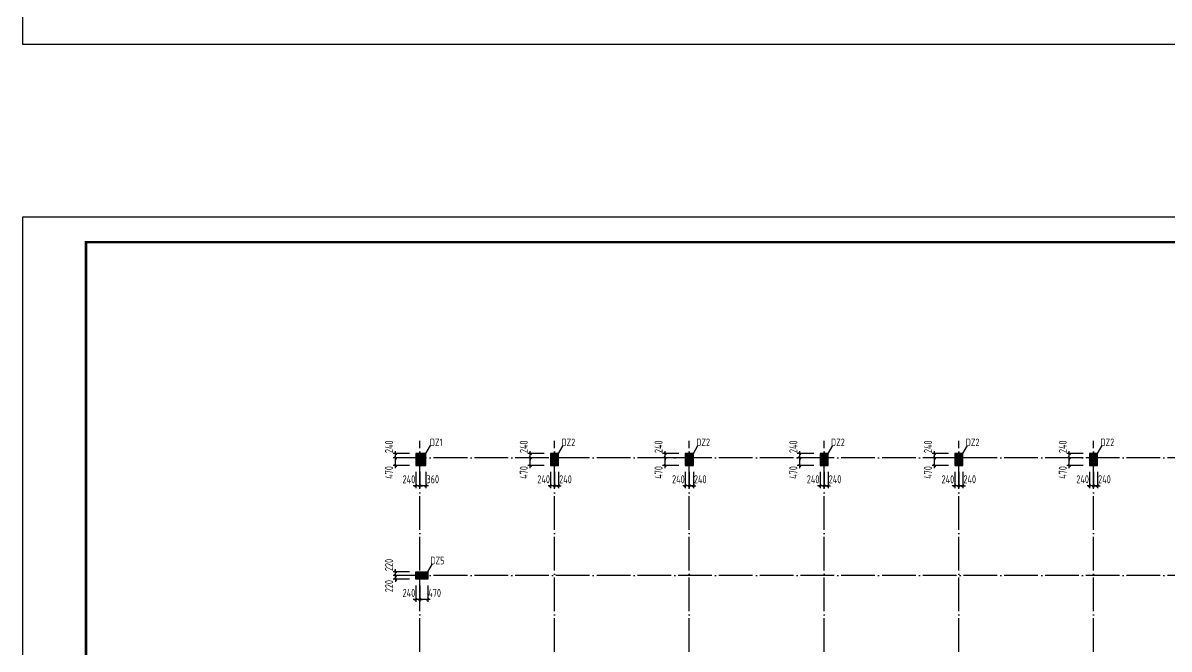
# Model space of a CAD drawing. Extents: x 293620 to 503924, y -252071 to 755100.
# Drawn here: x 366152 to 434200, y 525401 to 562592 of the extents above; entities that cross this region are included whole.
import ezdxf
from ezdxf.enums import TextEntityAlignment as Align

# ---------------------------------------------------------------- set-up
doc = ezdxf.new("R2010")
doc.units = 0
doc.header["$LTSCALE"] = 1000
doc.header["$MEASUREMENT"] = 0
doc.linetypes.add('DOTE', pattern=[2.42, 2, -0.2, 0.02, -0.2])
doc.layers.get('Defpoints').update_dxf_attribs({"color": 250})
for name, color, linetype in [('3T_WOOD', 21, 'Continuous'), ('COLU', 253, 'Continuous'), ('COLU_DIM', 3, 'Continuous'), ('COLU_HATCH', 251, 'Continuous'), ('DOTE', 14, 'DOTE'), ('STAIR', 3, 'Continuous'), ('TK', 4, 'Continuous')]:
    doc.layers.add(name, color=color, linetype=linetype)
doc.styles.add('TSSD_Dimension', font='Tssdeng.shx', dxfattribs={"width": 0.7, "bigfont": 'hztxt.shx'})
doc.styles.add('TSSD_REIN', font='tssdeng.shx', dxfattribs={"width": 0.7, "bigfont": 'tssdchn.shx'})
doc.dimstyles.new('TSSD_150_150', dxfattribs={"dimtxt": 475, "dimasz": 150, "dimexe": 150, "dimexo": 375, "dimgap": 150, "dimtad": 1, "dimdec": 0, "dimzin": 0, "dimdsep": 46, "dimtxsty": 'TSSD_Dimension', "dimblk": 'ARCHTICK', "dimcen": 0, "dimdle": 150, "dimclrt": 7, "dimadec": 0, "dimazin": 0, "dimtfac": 1, "dimtdec": 0, "dimtix": 1, "dimtmove": 2, "dimatfit": 3, "dimfxl": 0, "dimtolj": 1, "dimtzin": 0, "dimarcsym": 0})

# ---------------------------------------------------------------- blocks, each defined once
blk = doc.blocks.new('GeYuanFrame_65224061', base_point=(20.09, 4.53))
at = {"layer": 'TK'}
blk.add_lwpolyline([(20.09, 4.53), (20.09, 598.53), (861.09, 598.53), (861.09, 4.53)], close=True, dxfattribs=at)
at = {"layer": 'TK', "const_width": 1}
blk.add_lwpolyline([(45.09, 588.53), (851.09, 588.53), (851.09, 14.53), (45.09, 14.53)], close=True, dxfattribs=at)
blk = doc.blocks.new('_ArchTick')
at = {"color": 0, "linetype": 'ByBlock', "const_width": 0.4}
blk.add_lwpolyline([(-0.5, -0.5), (0.5, 0.5)], dxfattribs=at)
blk = doc.blocks.new('*D37')
at = {"layer": 'COLU_DIM', "color": 0, "lineweight": -2}
for p, q in [((389717, 535924), (389717, 534949)), ((390077, 535924), (390077, 534949)), ((390227, 535099), (389567, 535099))]:
    blk.add_line(p, q, dxfattribs=at)
at = {"layer": 'Defpoints', "color": 0}
for p in [(389717, 536299), (390077, 536299), (389717, 535099)]:
    blk.add_point(p, dxfattribs=at)
at = {"layer": 'COLU_DIM', "color": 0, "lineweight": -2, "xscale": 150, "yscale": 150, "zscale": 150, "rotation": 180}
blk.add_blockref('_ArchTick', (389717, 535099), dxfattribs=at)
at = {"layer": 'COLU_DIM', "color": 0, "lineweight": -2, "xscale": 150, "yscale": 150, "zscale": 150}
blk.add_blockref('_ArchTick', (390077, 535099), dxfattribs=at)
at = {"layer": 'COLU_DIM', "color": 7, "insert": (390485, 535487), "char_height": 475, "attachment_point": 5, "style": 'TSSD_Dimension'}
blk.add_mtext('\\A1;360', dxfattribs=at)
blk = doc.blocks.new('*D38')
at = {"layer": 'COLU_DIM', "color": 0, "lineweight": -2}
for p, q in [((389477, 535924), (389477, 534949)), ((389717, 535924), (389717, 534949)), ((389477, 535099), (389327, 535099)), ((389717, 535099), (389477, 535099)), ((389717, 535099), (389867, 535099))]:
    blk.add_line(p, q, dxfattribs=at)
at = {"layer": 'Defpoints', "color": 0}
for p in [(389477, 536299), (389717, 536299), (389477, 535099)]:
    blk.add_point(p, dxfattribs=at)
at = {"layer": 'COLU_DIM', "color": 0, "lineweight": -2, "xscale": 150, "yscale": 150, "zscale": 150}
blk.add_blockref('_ArchTick', (389477, 535099), dxfattribs=at)
at = {"layer": 'COLU_DIM', "color": 0, "lineweight": -2, "xscale": 150, "yscale": 150, "zscale": 150, "rotation": 180}
blk.add_blockref('_ArchTick', (389717, 535099), dxfattribs=at)
at = {"layer": 'COLU_DIM', "color": 7, "insert": (389068, 535487), "char_height": 475, "attachment_point": 5, "style": 'TSSD_Dimension'}
blk.add_mtext('\\A1;240', dxfattribs=at)
blk = doc.blocks.new('*D39')
at = {"layer": 'COLU_DIM', "color": 0, "lineweight": -2}
for p, q in [((388277, 536149), (388277, 536919)), ((389102, 536769), (388127, 536769)), ((389102, 536299), (388127, 536299))]:
    blk.add_line(p, q, dxfattribs=at)
at = {"layer": 'Defpoints', "color": 0}
for p in [(388277, 536769), (389477, 536769), (389477, 536299)]:
    blk.add_point(p, dxfattribs=at)
at = {"layer": 'COLU_DIM', "color": 0, "lineweight": -2, "xscale": 150, "yscale": 150, "zscale": 150}
for p, rotation in [((388277, 536769), 90), ((388277, 536299), 270)]:
    blk.add_blockref('_ArchTick', p, dxfattribs=dict(at, rotation=rotation))
at = {"layer": 'COLU_DIM', "color": 7, "insert": (387889, 535891), "char_height": 475, "attachment_point": 5, "rotation": 90, "style": 'TSSD_Dimension'}
blk.add_mtext('\\A1;470', dxfattribs=at)
blk = doc.blocks.new('*D40')
at = {"layer": 'COLU_DIM', "color": 0, "lineweight": -2}
for p, q in [((389102, 537009), (388127, 537009)), ((388277, 537009), (388277, 537159)), ((388277, 536769), (388277, 537009)), ((389102, 536769), (388127, 536769)), ((388277, 536769), (388277, 536619))]:
    blk.add_line(p, q, dxfattribs=at)
at = {"layer": 'Defpoints', "color": 0}
for p in [(388277, 537009), (389477, 537009), (389477, 536769)]:
    blk.add_point(p, dxfattribs=at)
at = {"layer": 'COLU_DIM', "color": 0, "lineweight": -2, "xscale": 150, "yscale": 150, "zscale": 150}
for p, rotation in [((388277, 537009), 270), ((388277, 536769), 90)]:
    blk.add_blockref('_ArchTick', p, dxfattribs=dict(at, rotation=rotation))
at = {"layer": 'COLU_DIM', "color": 7, "insert": (387889, 537418), "char_height": 475, "attachment_point": 5, "rotation": 90, "style": 'TSSD_Dimension'}
blk.add_mtext('\\A1;240', dxfattribs=at)
blk = doc.blocks.new('*D41')
at = {"layer": 'COLU_DIM', "color": 0, "lineweight": -2}
for p, q in [((397717, 535924), (397717, 534949)), ((397957, 535924), (397957, 534949)), ((397717, 535099), (397567, 535099)), ((397957, 535099), (397717, 535099)), ((397957, 535099), (398107, 535099))]:
    blk.add_line(p, q, dxfattribs=at)
at = {"layer": 'Defpoints', "color": 0}
for p in [(397717, 536299), (397957, 536299), (397717, 535099)]:
    blk.add_point(p, dxfattribs=at)
at = {"layer": 'COLU_DIM', "color": 0, "lineweight": -2, "xscale": 150, "yscale": 150, "zscale": 150}
blk.add_blockref('_ArchTick', (397717, 535099), dxfattribs=at)
at = {"layer": 'COLU_DIM', "color": 0, "lineweight": -2, "xscale": 150, "yscale": 150, "zscale": 150, "rotation": 180}
blk.add_blockref('_ArchTick', (397957, 535099), dxfattribs=at)
at = {"layer": 'COLU_DIM', "color": 7, "insert": (398365, 535487), "char_height": 475, "attachment_point": 5, "style": 'TSSD_Dimension'}
blk.add_mtext('\\A1;240', dxfattribs=at)
blk = doc.blocks.new('*D42')
at = {"layer": 'COLU_DIM', "color": 0, "lineweight": -2}
for p, q in [((397477, 535924), (397477, 534949)), ((397717, 535924), (397717, 534949)), ((397477, 535099), (397327, 535099)), ((397717, 535099), (397477, 535099)), ((397717, 535099), (397867, 535099))]:
    blk.add_line(p, q, dxfattribs=at)
at = {"layer": 'Defpoints', "color": 0}
for p in [(397477, 536299), (397717, 536299), (397477, 535099)]:
    blk.add_point(p, dxfattribs=at)
at = {"layer": 'COLU_DIM', "color": 0, "lineweight": -2, "xscale": 150, "yscale": 150, "zscale": 150}
blk.add_blockref('_ArchTick', (397477, 535099), dxfattribs=at)
at = {"layer": 'COLU_DIM', "color": 0, "lineweight": -2, "xscale": 150, "yscale": 150, "zscale": 150, "rotation": 180}
blk.add_blockref('_ArchTick', (397717, 535099), dxfattribs=at)
at = {"layer": 'COLU_DIM', "color": 7, "insert": (397068, 535487), "char_height": 475, "attachment_point": 5, "style": 'TSSD_Dimension'}
blk.add_mtext('\\A1;240', dxfattribs=at)
blk = doc.blocks.new('*D43')
at = {"layer": 'COLU_DIM', "color": 0, "lineweight": -2}
for p, q in [((396277, 536149), (396277, 536919)), ((397102, 536769), (396127, 536769)), ((397102, 536299), (396127, 536299))]:
    blk.add_line(p, q, dxfattribs=at)
at = {"layer": 'Defpoints', "color": 0}
for p in [(396277, 536769), (397477, 536769), (397477, 536299)]:
    blk.add_point(p, dxfattribs=at)
at = {"layer": 'COLU_DIM', "color": 0, "lineweight": -2, "xscale": 150, "yscale": 150, "zscale": 150}
for p, rotation in [((396277, 536769), 90), ((396277, 536299), 270)]:
    blk.add_blockref('_ArchTick', p, dxfattribs=dict(at, rotation=rotation))
at = {"layer": 'COLU_DIM', "color": 7, "insert": (395889, 535891), "char_height": 475, "attachment_point": 5, "rotation": 90, "style": 'TSSD_Dimension'}
blk.add_mtext('\\A1;470', dxfattribs=at)
blk = doc.blocks.new('*D44')
at = {"layer": 'COLU_DIM', "color": 0, "lineweight": -2}
for p, q in [((397102, 537009), (396127, 537009)), ((396277, 537009), (396277, 537159)), ((396277, 536769), (396277, 537009)), ((397102, 536769), (396127, 536769)), ((396277, 536769), (396277, 536619))]:
    blk.add_line(p, q, dxfattribs=at)
at = {"layer": 'Defpoints', "color": 0}
for p in [(396277, 537009), (397477, 537009), (397477, 536769)]:
    blk.add_point(p, dxfattribs=at)
at = {"layer": 'COLU_DIM', "color": 0, "lineweight": -2, "xscale": 150, "yscale": 150, "zscale": 150}
for p, rotation in [((396277, 537009), 270), ((396277, 536769), 90)]:
    blk.add_blockref('_ArchTick', p, dxfattribs=dict(at, rotation=rotation))
at = {"layer": 'COLU_DIM', "color": 7, "insert": (395889, 537418), "char_height": 475, "attachment_point": 5, "rotation": 90, "style": 'TSSD_Dimension'}
blk.add_mtext('\\A1;240', dxfattribs=at)
blk = doc.blocks.new('*D57')
at = {"layer": 'COLU_DIM', "color": 0, "lineweight": -2}
for p, q in [((405717, 535924), (405717, 534949)), ((405957, 535924), (405957, 534949)), ((405717, 535099), (405567, 535099)), ((405957, 535099), (405717, 535099)), ((405957, 535099), (406107, 535099))]:
    blk.add_line(p, q, dxfattribs=at)
at = {"layer": 'Defpoints', "color": 0}
for p in [(405717, 536299), (405957, 536299), (405717, 535099)]:
    blk.add_point(p, dxfattribs=at)
at = {"layer": 'COLU_DIM', "color": 0, "lineweight": -2, "xscale": 150, "yscale": 150, "zscale": 150}
blk.add_blockref('_ArchTick', (405717, 535099), dxfattribs=at)
at = {"layer": 'COLU_DIM', "color": 0, "lineweight": -2, "xscale": 150, "yscale": 150, "zscale": 150, "rotation": 180}
blk.add_blockref('_ArchTick', (405957, 535099), dxfattribs=at)
at = {"layer": 'COLU_DIM', "color": 7, "insert": (406365, 535487), "char_height": 475, "attachment_point": 5, "style": 'TSSD_Dimension'}
blk.add_mtext('\\A1;240', dxfattribs=at)
blk = doc.blocks.new('*D58')
at = {"layer": 'COLU_DIM', "color": 0, "lineweight": -2}
for p, q in [((405477, 535924), (405477, 534949)), ((405717, 535924), (405717, 534949)), ((405477, 535099), (405327, 535099)), ((405717, 535099), (405477, 535099)), ((405717, 535099), (405867, 535099))]:
    blk.add_line(p, q, dxfattribs=at)
at = {"layer": 'Defpoints', "color": 0}
for p in [(405477, 536299), (405717, 536299), (405477, 535099)]:
    blk.add_point(p, dxfattribs=at)
at = {"layer": 'COLU_DIM', "color": 0, "lineweight": -2, "xscale": 150, "yscale": 150, "zscale": 150}
blk.add_blockref('_ArchTick', (405477, 535099), dxfattribs=at)
at = {"layer": 'COLU_DIM', "color": 0, "lineweight": -2, "xscale": 150, "yscale": 150, "zscale": 150, "rotation": 180}
blk.add_blockref('_ArchTick', (405717, 535099), dxfattribs=at)
at = {"layer": 'COLU_DIM', "color": 7, "insert": (405068, 535487), "char_height": 475, "attachment_point": 5, "style": 'TSSD_Dimension'}
blk.add_mtext('\\A1;240', dxfattribs=at)
blk = doc.blocks.new('*D59')
at = {"layer": 'COLU_DIM', "color": 0, "lineweight": -2}
for p, q in [((404277, 536149), (404277, 536919)), ((405102, 536769), (404127, 536769)), ((405102, 536299), (404127, 536299))]:
    blk.add_line(p, q, dxfattribs=at)
at = {"layer": 'Defpoints', "color": 0}
for p in [(404277, 536769), (405477, 536769), (405477, 536299)]:
    blk.add_point(p, dxfattribs=at)
at = {"layer": 'COLU_DIM', "color": 0, "lineweight": -2, "xscale": 150, "yscale": 150, "zscale": 150}
for p, rotation in [((404277, 536769), 90), ((404277, 536299), 270)]:
    blk.add_blockref('_ArchTick', p, dxfattribs=dict(at, rotation=rotation))
at = {"layer": 'COLU_DIM', "color": 7, "insert": (403889, 535891), "char_height": 475, "attachment_point": 5, "rotation": 90, "style": 'TSSD_Dimension'}
blk.add_mtext('\\A1;470', dxfattribs=at)
blk = doc.blocks.new('*D60')
at = {"layer": 'COLU_DIM', "color": 0, "lineweight": -2}
for p, q in [((405102, 537009), (404127, 537009)), ((404277, 537009), (404277, 537159)), ((404277, 536769), (404277, 537009)), ((405102, 536769), (404127, 536769)), ((404277, 536769), (404277, 536619))]:
    blk.add_line(p, q, dxfattribs=at)
at = {"layer": 'Defpoints', "color": 0}
for p in [(404277, 537009), (405477, 537009), (405477, 536769)]:
    blk.add_point(p, dxfattribs=at)
at = {"layer": 'COLU_DIM', "color": 0, "lineweight": -2, "xscale": 150, "yscale": 150, "zscale": 150}
for p, rotation in [((404277, 537009), 270), ((404277, 536769), 90)]:
    blk.add_blockref('_ArchTick', p, dxfattribs=dict(at, rotation=rotation))
at = {"layer": 'COLU_DIM', "color": 7, "insert": (403889, 537418), "char_height": 475, "attachment_point": 5, "rotation": 90, "style": 'TSSD_Dimension'}
blk.add_mtext('\\A1;240', dxfattribs=at)
blk = doc.blocks.new('*D65')
at = {"layer": 'COLU_DIM', "color": 0, "lineweight": -2}
for p, q in [((413717, 535924), (413717, 534949)), ((413957, 535924), (413957, 534949)), ((413717, 535099), (413567, 535099)), ((413957, 535099), (413717, 535099)), ((413957, 535099), (414107, 535099))]:
    blk.add_line(p, q, dxfattribs=at)
at = {"layer": 'Defpoints', "color": 0}
for p in [(413717, 536299), (413957, 536299), (413717, 535099)]:
    blk.add_point(p, dxfattribs=at)
at = {"layer": 'COLU_DIM', "color": 0, "lineweight": -2, "xscale": 150, "yscale": 150, "zscale": 150}
blk.add_blockref('_ArchTick', (413717, 535099), dxfattribs=at)
at = {"layer": 'COLU_DIM', "color": 0, "lineweight": -2, "xscale": 150, "yscale": 150, "zscale": 150, "rotation": 180}
blk.add_blockref('_ArchTick', (413957, 535099), dxfattribs=at)
at = {"layer": 'COLU_DIM', "color": 7, "insert": (414365, 535487), "char_height": 475, "attachment_point": 5, "style": 'TSSD_Dimension'}
blk.add_mtext('\\A1;240', dxfattribs=at)
blk = doc.blocks.new('*D66')
at = {"layer": 'COLU_DIM', "color": 0, "lineweight": -2}
for p, q in [((413477, 535924), (413477, 534949)), ((413717, 535924), (413717, 534949)), ((413477, 535099), (413327, 535099)), ((413717, 535099), (413477, 535099)), ((413717, 535099), (413867, 535099))]:
    blk.add_line(p, q, dxfattribs=at)
at = {"layer": 'Defpoints', "color": 0}
for p in [(413477, 536299), (413717, 536299), (413477, 535099)]:
    blk.add_point(p, dxfattribs=at)
at = {"layer": 'COLU_DIM', "color": 0, "lineweight": -2, "xscale": 150, "yscale": 150, "zscale": 150}
blk.add_blockref('_ArchTick', (413477, 535099), dxfattribs=at)
at = {"layer": 'COLU_DIM', "color": 0, "lineweight": -2, "xscale": 150, "yscale": 150, "zscale": 150, "rotation": 180}
blk.add_blockref('_ArchTick', (413717, 535099), dxfattribs=at)
at = {"layer": 'COLU_DIM', "color": 7, "insert": (413068, 535487), "char_height": 475, "attachment_point": 5, "style": 'TSSD_Dimension'}
blk.add_mtext('\\A1;240', dxfattribs=at)
blk = doc.blocks.new('*D67')
at = {"layer": 'COLU_DIM', "color": 0, "lineweight": -2}
for p, q in [((412277, 536149), (412277, 536919)), ((413102, 536769), (412127, 536769)), ((413102, 536299), (412127, 536299))]:
    blk.add_line(p, q, dxfattribs=at)
at = {"layer": 'Defpoints', "color": 0}
for p in [(412277, 536769), (413477, 536769), (413477, 536299)]:
    blk.add_point(p, dxfattribs=at)
at = {"layer": 'COLU_DIM', "color": 0, "lineweight": -2, "xscale": 150, "yscale": 150, "zscale": 150}
for p, rotation in [((412277, 536769), 90), ((412277, 536299), 270)]:
    blk.add_blockref('_ArchTick', p, dxfattribs=dict(at, rotation=rotation))
at = {"layer": 'COLU_DIM', "color": 7, "insert": (411889, 535891), "char_height": 475, "attachment_point": 5, "rotation": 90, "style": 'TSSD_Dimension'}
blk.add_mtext('\\A1;470', dxfattribs=at)
blk = doc.blocks.new('*D68')
at = {"layer": 'COLU_DIM', "color": 0, "lineweight": -2}
for p, q in [((413102, 537009), (412127, 537009)), ((412277, 537009), (412277, 537159)), ((412277, 536769), (412277, 537009)), ((413102, 536769), (412127, 536769)), ((412277, 536769), (412277, 536619))]:
    blk.add_line(p, q, dxfattribs=at)
at = {"layer": 'Defpoints', "color": 0}
for p in [(412277, 537009), (413477, 537009), (413477, 536769)]:
    blk.add_point(p, dxfattribs=at)
at = {"layer": 'COLU_DIM', "color": 0, "lineweight": -2, "xscale": 150, "yscale": 150, "zscale": 150}
for p, rotation in [((412277, 537009), 270), ((412277, 536769), 90)]:
    blk.add_blockref('_ArchTick', p, dxfattribs=dict(at, rotation=rotation))
at = {"layer": 'COLU_DIM', "color": 7, "insert": (411889, 537418), "char_height": 475, "attachment_point": 5, "rotation": 90, "style": 'TSSD_Dimension'}
blk.add_mtext('\\A1;240', dxfattribs=at)
blk = doc.blocks.new('*D73')
at = {"layer": 'COLU_DIM', "color": 0, "lineweight": -2}
for p, q in [((421717, 535924), (421717, 534949)), ((421957, 535924), (421957, 534949)), ((421717, 535099), (421567, 535099)), ((421957, 535099), (421717, 535099)), ((421957, 535099), (422107, 535099))]:
    blk.add_line(p, q, dxfattribs=at)
at = {"layer": 'Defpoints', "color": 0}
for p in [(421717, 536299), (421957, 536299), (421717, 535099)]:
    blk.add_point(p, dxfattribs=at)
at = {"layer": 'COLU_DIM', "color": 0, "lineweight": -2, "xscale": 150, "yscale": 150, "zscale": 150}
blk.add_blockref('_ArchTick', (421717, 535099), dxfattribs=at)
at = {"layer": 'COLU_DIM', "color": 0, "lineweight": -2, "xscale": 150, "yscale": 150, "zscale": 150, "rotation": 180}
blk.add_blockref('_ArchTick', (421957, 535099), dxfattribs=at)
at = {"layer": 'COLU_DIM', "color": 7, "insert": (422365, 535487), "char_height": 475, "attachment_point": 5, "style": 'TSSD_Dimension'}
blk.add_mtext('\\A1;240', dxfattribs=at)
blk = doc.blocks.new('*D74')
at = {"layer": 'COLU_DIM', "color": 0, "lineweight": -2}
for p, q in [((421477, 535924), (421477, 534949)), ((421717, 535924), (421717, 534949)), ((421477, 535099), (421327, 535099)), ((421717, 535099), (421477, 535099)), ((421717, 535099), (421867, 535099))]:
    blk.add_line(p, q, dxfattribs=at)
at = {"layer": 'Defpoints', "color": 0}
for p in [(421477, 536299), (421717, 536299), (421477, 535099)]:
    blk.add_point(p, dxfattribs=at)
at = {"layer": 'COLU_DIM', "color": 0, "lineweight": -2, "xscale": 150, "yscale": 150, "zscale": 150}
blk.add_blockref('_ArchTick', (421477, 535099), dxfattribs=at)
at = {"layer": 'COLU_DIM', "color": 0, "lineweight": -2, "xscale": 150, "yscale": 150, "zscale": 150, "rotation": 180}
blk.add_blockref('_ArchTick', (421717, 535099), dxfattribs=at)
at = {"layer": 'COLU_DIM', "color": 7, "insert": (421068, 535487), "char_height": 475, "attachment_point": 5, "style": 'TSSD_Dimension'}
blk.add_mtext('\\A1;240', dxfattribs=at)
blk = doc.blocks.new('*D75')
at = {"layer": 'COLU_DIM', "color": 0, "lineweight": -2}
for p, q in [((420277, 536149), (420277, 536919)), ((421102, 536769), (420127, 536769)), ((421102, 536299), (420127, 536299))]:
    blk.add_line(p, q, dxfattribs=at)
at = {"layer": 'Defpoints', "color": 0}
for p in [(420277, 536769), (421477, 536769), (421477, 536299)]:
    blk.add_point(p, dxfattribs=at)
at = {"layer": 'COLU_DIM', "color": 0, "lineweight": -2, "xscale": 150, "yscale": 150, "zscale": 150}
for p, rotation in [((420277, 536769), 90), ((420277, 536299), 270)]:
    blk.add_blockref('_ArchTick', p, dxfattribs=dict(at, rotation=rotation))
at = {"layer": 'COLU_DIM', "color": 7, "insert": (419889, 535891), "char_height": 475, "attachment_point": 5, "rotation": 90, "style": 'TSSD_Dimension'}
blk.add_mtext('\\A1;470', dxfattribs=at)
blk = doc.blocks.new('*D76')
at = {"layer": 'COLU_DIM', "color": 0, "lineweight": -2}
for p, q in [((421102, 537009), (420127, 537009)), ((420277, 537009), (420277, 537159)), ((420277, 536769), (420277, 537009)), ((421102, 536769), (420127, 536769)), ((420277, 536769), (420277, 536619))]:
    blk.add_line(p, q, dxfattribs=at)
at = {"layer": 'Defpoints', "color": 0}
for p in [(420277, 537009), (421477, 537009), (421477, 536769)]:
    blk.add_point(p, dxfattribs=at)
at = {"layer": 'COLU_DIM', "color": 0, "lineweight": -2, "xscale": 150, "yscale": 150, "zscale": 150}
for p, rotation in [((420277, 537009), 270), ((420277, 536769), 90)]:
    blk.add_blockref('_ArchTick', p, dxfattribs=dict(at, rotation=rotation))
at = {"layer": 'COLU_DIM', "color": 7, "insert": (419889, 537418), "char_height": 475, "attachment_point": 5, "rotation": 90, "style": 'TSSD_Dimension'}
blk.add_mtext('\\A1;240', dxfattribs=at)
blk = doc.blocks.new('*D81')
at = {"layer": 'COLU_DIM', "color": 0, "lineweight": -2}
for p, q in [((429717, 535924), (429717, 534949)), ((429957, 535924), (429957, 534949)), ((429717, 535099), (429567, 535099)), ((429957, 535099), (429717, 535099)), ((429957, 535099), (430107, 535099))]:
    blk.add_line(p, q, dxfattribs=at)
at = {"layer": 'Defpoints', "color": 0}
for p in [(429717, 536299), (429957, 536299), (429717, 535099)]:
    blk.add_point(p, dxfattribs=at)
at = {"layer": 'COLU_DIM', "color": 0, "lineweight": -2, "xscale": 150, "yscale": 150, "zscale": 150}
blk.add_blockref('_ArchTick', (429717, 535099), dxfattribs=at)
at = {"layer": 'COLU_DIM', "color": 0, "lineweight": -2, "xscale": 150, "yscale": 150, "zscale": 150, "rotation": 180}
blk.add_blockref('_ArchTick', (429957, 535099), dxfattribs=at)
at = {"layer": 'COLU_DIM', "color": 7, "insert": (430365, 535487), "char_height": 475, "attachment_point": 5, "style": 'TSSD_Dimension'}
blk.add_mtext('\\A1;240', dxfattribs=at)
blk = doc.blocks.new('*D82')
at = {"layer": 'COLU_DIM', "color": 0, "lineweight": -2}
for p, q in [((429477, 535924), (429477, 534949)), ((429717, 535924), (429717, 534949)), ((429477, 535099), (429327, 535099)), ((429717, 535099), (429477, 535099)), ((429717, 535099), (429867, 535099))]:
    blk.add_line(p, q, dxfattribs=at)
at = {"layer": 'Defpoints', "color": 0}
for p in [(429477, 536299), (429717, 536299), (429477, 535099)]:
    blk.add_point(p, dxfattribs=at)
at = {"layer": 'COLU_DIM', "color": 0, "lineweight": -2, "xscale": 150, "yscale": 150, "zscale": 150}
blk.add_blockref('_ArchTick', (429477, 535099), dxfattribs=at)
at = {"layer": 'COLU_DIM', "color": 0, "lineweight": -2, "xscale": 150, "yscale": 150, "zscale": 150, "rotation": 180}
blk.add_blockref('_ArchTick', (429717, 535099), dxfattribs=at)
at = {"layer": 'COLU_DIM', "color": 7, "insert": (429068, 535487), "char_height": 475, "attachment_point": 5, "style": 'TSSD_Dimension'}
blk.add_mtext('\\A1;240', dxfattribs=at)
blk = doc.blocks.new('*D83')
at = {"layer": 'COLU_DIM', "color": 0, "lineweight": -2}
for p, q in [((428277, 536149), (428277, 536919)), ((429102, 536769), (428127, 536769)), ((429102, 536299), (428127, 536299))]:
    blk.add_line(p, q, dxfattribs=at)
at = {"layer": 'Defpoints', "color": 0}
for p in [(428277, 536769), (429477, 536769), (429477, 536299)]:
    blk.add_point(p, dxfattribs=at)
at = {"layer": 'COLU_DIM', "color": 0, "lineweight": -2, "xscale": 150, "yscale": 150, "zscale": 150}
for p, rotation in [((428277, 536769), 90), ((428277, 536299), 270)]:
    blk.add_blockref('_ArchTick', p, dxfattribs=dict(at, rotation=rotation))
at = {"layer": 'COLU_DIM', "color": 7, "insert": (427889, 535891), "char_height": 475, "attachment_point": 5, "rotation": 90, "style": 'TSSD_Dimension'}
blk.add_mtext('\\A1;470', dxfattribs=at)
blk = doc.blocks.new('*D84')
at = {"layer": 'COLU_DIM', "color": 0, "lineweight": -2}
for p, q in [((429102, 537009), (428127, 537009)), ((428277, 537009), (428277, 537159)), ((428277, 536769), (428277, 537009)), ((429102, 536769), (428127, 536769)), ((428277, 536769), (428277, 536619))]:
    blk.add_line(p, q, dxfattribs=at)
at = {"layer": 'Defpoints', "color": 0}
for p in [(428277, 537009), (429477, 537009), (429477, 536769)]:
    blk.add_point(p, dxfattribs=at)
at = {"layer": 'COLU_DIM', "color": 0, "lineweight": -2, "xscale": 150, "yscale": 150, "zscale": 150}
for p, rotation in [((428277, 537009), 270), ((428277, 536769), 90)]:
    blk.add_blockref('_ArchTick', p, dxfattribs=dict(at, rotation=rotation))
at = {"layer": 'COLU_DIM', "color": 7, "insert": (427889, 537418), "char_height": 475, "attachment_point": 5, "rotation": 90, "style": 'TSSD_Dimension'}
blk.add_mtext('\\A1;240', dxfattribs=at)
blk = doc.blocks.new('*D149')
at = {"layer": 'COLU_DIM', "color": 0, "lineweight": -2}
for p, q in [((389717, 529174), (389717, 528199)), ((390187, 529174), (390187, 528199)), ((390337, 528349), (389567, 528349))]:
    blk.add_line(p, q, dxfattribs=at)
at = {"layer": 'Defpoints', "color": 0}
for p in [(389717, 529549), (390187, 529549), (389717, 528349)]:
    blk.add_point(p, dxfattribs=at)
at = {"layer": 'COLU_DIM', "color": 0, "lineweight": -2, "xscale": 150, "yscale": 150, "zscale": 150, "rotation": 180}
blk.add_blockref('_ArchTick', (389717, 528349), dxfattribs=at)
at = {"layer": 'COLU_DIM', "color": 0, "lineweight": -2, "xscale": 150, "yscale": 150, "zscale": 150}
blk.add_blockref('_ArchTick', (390187, 528349), dxfattribs=at)
at = {"layer": 'COLU_DIM', "color": 7, "insert": (390595, 528737), "char_height": 475, "attachment_point": 5, "style": 'TSSD_Dimension'}
blk.add_mtext('\\A1;470', dxfattribs=at)
blk = doc.blocks.new('*D150')
at = {"layer": 'COLU_DIM', "color": 0, "lineweight": -2}
for p, q in [((389477, 529174), (389477, 528199)), ((389717, 529174), (389717, 528199)), ((389477, 528349), (389327, 528349)), ((389717, 528349), (389477, 528349)), ((389717, 528349), (389867, 528349))]:
    blk.add_line(p, q, dxfattribs=at)
at = {"layer": 'Defpoints', "color": 0}
for p in [(389477, 529549), (389717, 529549), (389477, 528349)]:
    blk.add_point(p, dxfattribs=at)
at = {"layer": 'COLU_DIM', "color": 0, "lineweight": -2, "xscale": 150, "yscale": 150, "zscale": 150}
blk.add_blockref('_ArchTick', (389477, 528349), dxfattribs=at)
at = {"layer": 'COLU_DIM', "color": 0, "lineweight": -2, "xscale": 150, "yscale": 150, "zscale": 150, "rotation": 180}
blk.add_blockref('_ArchTick', (389717, 528349), dxfattribs=at)
at = {"layer": 'COLU_DIM', "color": 7, "insert": (389068, 528737), "char_height": 475, "attachment_point": 5, "style": 'TSSD_Dimension'}
blk.add_mtext('\\A1;240', dxfattribs=at)
blk = doc.blocks.new('*D151')
at = {"layer": 'COLU_DIM', "color": 0, "lineweight": -2}
for p, q in [((389102, 529769), (388127, 529769)), ((389102, 529549), (388127, 529549)), ((388277, 529769), (388277, 529919)), ((388277, 529549), (388277, 529769)), ((388277, 529549), (388277, 529399))]:
    blk.add_line(p, q, dxfattribs=at)
at = {"layer": 'Defpoints', "color": 0}
for p in [(388277, 529769), (389477, 529769), (389477, 529549)]:
    blk.add_point(p, dxfattribs=at)
at = {"layer": 'COLU_DIM', "color": 0, "lineweight": -2, "xscale": 150, "yscale": 150, "zscale": 150}
for p, rotation in [((388277, 529769), 270), ((388277, 529549), 90)]:
    blk.add_blockref('_ArchTick', p, dxfattribs=dict(at, rotation=rotation))
at = {"layer": 'COLU_DIM', "color": 7, "insert": (387889, 529141), "char_height": 475, "attachment_point": 5, "rotation": 90, "style": 'TSSD_Dimension'}
blk.add_mtext('\\A1;220', dxfattribs=at)
blk = doc.blocks.new('*D152')
at = {"layer": 'COLU_DIM', "color": 0, "lineweight": -2}
for p, q in [((388277, 529989), (388277, 530139)), ((389102, 529989), (388127, 529989)), ((389102, 529769), (388127, 529769)), ((388277, 529769), (388277, 529989)), ((388277, 529769), (388277, 529619))]:
    blk.add_line(p, q, dxfattribs=at)
at = {"layer": 'Defpoints', "color": 0}
for p in [(388277, 529989), (389477, 529989), (389477, 529769)]:
    blk.add_point(p, dxfattribs=at)
at = {"layer": 'COLU_DIM', "color": 0, "lineweight": -2, "xscale": 150, "yscale": 150, "zscale": 150}
for p, rotation in [((388277, 529989), 270), ((388277, 529769), 90)]:
    blk.add_blockref('_ArchTick', p, dxfattribs=dict(at, rotation=rotation))
at = {"layer": 'COLU_DIM', "color": 7, "insert": (387889, 530398), "char_height": 475, "attachment_point": 5, "rotation": 90, "style": 'TSSD_Dimension'}
blk.add_mtext('\\A1;220', dxfattribs=at)
blk = doc.blocks.new('GeYuanFrame_87303878', base_point=(20.09, 4.53))
at = {"layer": 'TK'}
blk.add_lwpolyline([(20.09, 4.53), (20.09, 598.53), (861.09, 598.53), (861.09, 4.53)], close=True, dxfattribs=at)

msp = doc.modelspace()

# ---------------------------------------------------------------- hatches: boundary and pattern name
at = {"layer": 'COLU_HATCH'}
for points in [[(389476.8, 537009.3), (389476.8, 536299.3), (390076.8, 536299.3), (390076.8, 537009.3)], [(397476.8, 537009.3), (397476.8, 536299.3), (397956.8, 536299.3), (397956.8, 537009.3)], [(405476.8, 537009.3), (405476.8, 536299.3), (405956.8, 536299.3), (405956.8, 537009.3)], [(413476.8, 537009.3), (413476.8, 536299.3), (413956.8, 536299.3), (413956.8, 537009.3)], [(421476.8, 537009.3), (421476.8, 536299.3), (421956.8, 536299.3), (421956.8, 537009.3)], [(429476.8, 537009.3), (429476.8, 536299.3), (429956.8, 536299.3), (429956.8, 537009.3)], [(390186.8, 529549.3), (389476.8, 529549.3), (389476.8, 529989.3), (390186.8, 529989.3)]]:
    msp.add_hatch(color=256, dxfattribs=at).paths.add_polyline_path(points)

# ---------------------------------------------------------------- linework, layer by layer
at = {"layer": 'COLU'}
for points in [[(389476.8, 537009.3), (389476.8, 536299.3), (390076.8, 536299.3), (390076.8, 537009.3)], [(397476.8, 537009.3), (397476.8, 536299.3), (397956.8, 536299.3), (397956.8, 537009.3)], [(405476.8, 537009.3), (405476.8, 536299.3), (405956.8, 536299.3), (405956.8, 537009.3)], [(413476.8, 537009.3), (413476.8, 536299.3), (413956.8, 536299.3), (413956.8, 537009.3)], [(421476.8, 537009.3), (421476.8, 536299.3), (421956.8, 536299.3), (421956.8, 537009.3)], [(429476.8, 537009.3), (429476.8, 536299.3), (429956.8, 536299.3), (429956.8, 537009.3)], [(390186.8, 529549.3), (389476.8, 529549.3), (389476.8, 529989.3), (390186.8, 529989.3)]]:
    msp.add_lwpolyline(points, close=True, dxfattribs=at)
at = {"layer": 'DOTE'}
for p, q in [((389716.8, 493769.3), (389716.8, 537769.3)), ((397716.8, 493769.3), (397716.8, 537769.3)), ((405716.8, 493769.3), (405716.8, 537769.3)), ((413716.8, 493769.3), (413716.8, 537769.3)), ((421716.8, 493769.3), (421716.8, 537769.3)), ((429716.8, 493769.3), (429716.8, 537769.3)), ((462716.8, 536769.3), (388716.8, 536769.3)), ((462716.8, 529769.3), (388716.8, 529769.3))]:
    msp.add_line(p, q, dxfattribs=at)
at = {"layer": 'STAIR'}
for p, q in [((390076.8, 537009.3), (390349.9, 537485.2)), ((397956.8, 537009.3), (398229.9, 537485.2)), ((405956.8, 537009.3), (406229.9, 537485.2)), ((413956.8, 537009.3), (414229.9, 537485.2)), ((421956.8, 537009.3), (422229.9, 537485.2)), ((429956.8, 537009.3), (430229.9, 537485.2)), ((390186.8, 529989.3), (390459.9, 530465.2))]:
    msp.add_line(p, q, dxfattribs=at)

# ---------------------------------------------------------------- block references
at = {"layer": '3T_WOOD', "xscale": 150, "yscale": 150, "zscale": 150}
for name, p in [('GeYuanFrame_87303878', (366151.8, 561309)), ('GeYuanFrame_65224061', (366151.8, 461969.1))]:
    msp.add_blockref(name, p, dxfattribs=at)

# ---------------------------------------------------------------- texts
at = {"layer": 'STAIR', "style": 'TSSD_REIN', "width": 0.7}
for s, p in [('DZ1', (391065.6, 537456)), ('DZ2', (398945.6, 537456)), ('DZ2', (406945.6, 537456)), ('DZ2', (414945.6, 537456)), ('DZ2', (422945.6, 537456)), ('DZ2', (430945.6, 537456)), ('DZ5', (391175.6, 530436))]:
    msp.add_text(s, height=450, dxfattribs=at).set_placement(p, align=Align.RIGHT)

# ---------------------------------------------------------------- dimensions: what is measured, and where the dimension line sits
at = {"layer": 'COLU_DIM'}
for base, p1, p2, angle, picture, middle in [((388276.8, 537009.3), (389476.8, 536769.3), (389476.8, 537009.3), 90, '*D40', (387889.3, 537417.9)), ((396276.8, 537009.3), (397476.8, 536769.3), (397476.8, 537009.3), 90, '*D44', (395889.3, 537417.9)), ((404276.8, 537009.3), (405476.8, 536769.3), (405476.8, 537009.3), 90, '*D60', (403889.3, 537417.9)), ((412276.8, 537009.3), (413476.8, 536769.3), (413476.8, 537009.3), 90, '*D68', (411889.3, 537417.9)), ((420276.8, 537009.3), (421476.8, 536769.3), (421476.8, 537009.3), 90, '*D76', (419889.3, 537417.9)), ((428276.8, 537009.3), (429476.8, 536769.3), (429476.8, 537009.3), 90, '*D84', (427889.3, 537417.9)), ((388276.8, 536769.3), (389476.8, 536299.3), (389476.8, 536769.3), 90, '*D39', (387889.3, 535890.7)), ((396276.8, 536769.3), (397476.8, 536299.3), (397476.8, 536769.3), 90, '*D43', (395889.3, 535890.7)), ((404276.8, 536769.3), (405476.8, 536299.3), (405476.8, 536769.3), 90, '*D59', (403889.3, 535890.7)), ((412276.8, 536769.3), (413476.8, 536299.3), (413476.8, 536769.3), 90, '*D67', (411889.3, 535890.7)), ((420276.8, 536769.3), (421476.8, 536299.3), (421476.8, 536769.3), 90, '*D75', (419889.3, 535890.7)), ((428276.8, 536769.3), (429476.8, 536299.3), (429476.8, 536769.3), 90, '*D83', (427889.3, 535890.7)), ((389476.8, 535099.3), (389716.8, 536299.3), (389476.8, 536299.3), 180, '*D38', (389068.2, 535486.8)), ((389716.8, 535099.3), (390076.8, 536299.3), (389716.8, 536299.3), 180, '*D37', (390485.5, 535486.8)), ((397476.8, 535099.3), (397716.8, 536299.3), (397476.8, 536299.3), 180, '*D42', (397068.2, 535486.8)), ((397716.8, 535099.3), (397956.8, 536299.3), (397716.8, 536299.3), 180, '*D41', (398365.5, 535486.8)), ((405476.8, 535099.3), (405716.8, 536299.3), (405476.8, 536299.3), 180, '*D58', (405068.2, 535486.8)), ((405716.8, 535099.3), (405956.8, 536299.3), (405716.8, 536299.3), 180, '*D57', (406365.5, 535486.8)), ((413476.8, 535099.3), (413716.8, 536299.3), (413476.8, 536299.3), 180, '*D66', (413068.2, 535486.8)), ((413716.8, 535099.3), (413956.8, 536299.3), (413716.8, 536299.3), 180, '*D65', (414365.5, 535486.8)), ((421476.8, 535099.3), (421716.8, 536299.3), (421476.8, 536299.3), 180, '*D74', (421068.2, 535486.8)), ((421716.8, 535099.3), (421956.8, 536299.3), (421716.8, 536299.3), 180, '*D73', (422365.5, 535486.8)), ((429476.8, 535099.3), (429716.8, 536299.3), (429476.8, 536299.3), 180, '*D82', (429068.2, 535486.8)), ((429716.8, 535099.3), (429956.8, 536299.3), (429716.8, 536299.3), 180, '*D81', (430365.5, 535486.8)), ((388276.8, 529989.3), (389476.8, 529769.3), (389476.8, 529989.3), 90, '*D152', (387889.3, 530397.9)), ((388276.8, 529769.3), (389476.8, 529549.3), (389476.8, 529769.3), 90, '*D151', (387889.3, 529140.7)), ((389476.8, 528349.3), (389716.8, 529549.3), (389476.8, 529549.3), 180, '*D150', (389068.2, 528736.8)), ((389716.8, 528349.3), (390186.8, 529549.3), (389716.8, 529549.3), 180, '*D149', (390595.5, 528736.8))]:
    dim = msp.add_linear_dim(base=base, p1=p1, p2=p2, angle=angle, dimstyle='TSSD_150_150', dxfattribs=at)
    dim.commit()
    dim.dimension.update_dxf_attribs({"geometry": picture, "text_midpoint": middle, "dimtype": 160})

doc.saveas('drawing.dxf')
